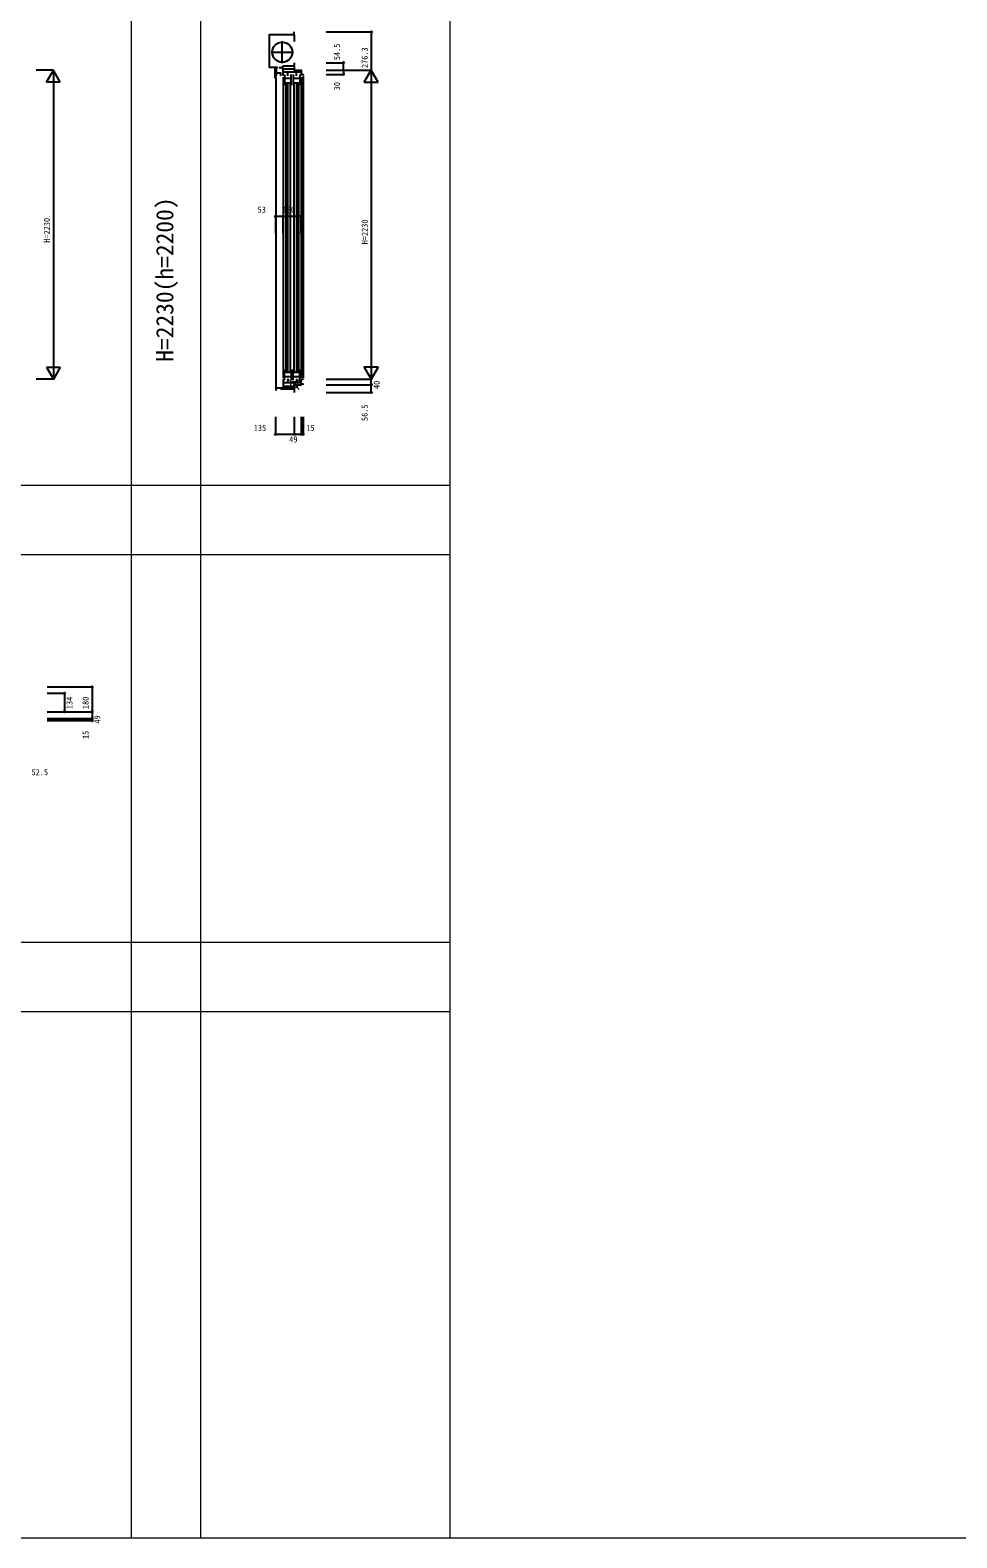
# Model space of a CAD drawing. Units: millimetres, scale not verified. Extents: x -13762 to 13750, y -10012 to 10000.
# Drawn here: x -6381 to 307, y -10000 to 885 of the extents above; entities that cross this region are included whole.
import ezdxf
from ezdxf.enums import TextEntityAlignment as Align

# ---------------------------------------------------------------- set-up
doc = ezdxf.new("R2010")
doc.units = ezdxf.units.MM
doc.header["$LTSCALE"] = 50
for name, color, linetype in [('0-0_0', 3, 'Continuous'), ('0-5_YKK_C1', 4, 'Continuous'), ('0-9_YKK_N1', 2, 'Continuous')]:
    doc.layers.add(name, color=color, linetype=linetype)
doc.layers.add('0-7_YKK_F1', color=7, linetype='Continuous', lineweight=18)
doc.layers.add('0-8_YKK_IN', color=1, linetype='Continuous', lineweight=18)
doc.styles.add('ＭＳ ゴシック', font='')
doc.styles.get('ＭＳ ゴシック').set_extended_font_data('MS Gothic')

msp = doc.modelspace()

# ---------------------------------------------------------------- linework, layer by layer
at = {"layer": '0-5_YKK_C1'}
for p, q in [((-4474.8, 851.6), (-4474.8, 871.6)), ((-4560.8, 645.8), (-4560.8, 804.8)), ((-4474.8, 851.6), (-4474.8, 803.6)), ((-4640.3, 725.3), (-4481.3, 725.3)), ((-4582.8, 613.8), (-4557.7, 613.8)), ((-4557.7, 600.3), (-4557.7, 623.94)), ((-4425.8, 581.3), (-4555.8, 581.3)), ((-4555.8, 546.3), (-4555.8, -1625.7)), ((-4544.1, 563.3), (-4544.1, 487.3)), ((-4520.6, 554.3), (-4520.6, 581.3)), ((-4497.1, 487.3), (-4497.1, 563.3)), ((-4482.1, 563.3), (-4482.1, 487.3)), ((-4458.6, 554.3), (-4458.6, 581.3)), ((-4435.1, 563.3), (-4435.1, 487.3)), ((-4425.8, 546.3), (-4425.8, -1625.7)), ((-4410.8, 555.3), (-4410.8, -1625.7)), ((-4608.8, 542.61), (-4608.8, -1709.2)), ((-4544.1, 538.3), (-4497.1, 538.3)), ((-4544.1, 505.3), (-4497.1, 505.3)), ((-4536.6, 501.3), (-4536.6, -1579.7)), ((-4520.1, -1579.7), (-4520.1, 501.3)), ((-4503.6, 501.3), (-4503.6, -1579.7)), ((-4482.1, 538.3), (-4435.1, 538.3)), ((-4482.1, 505.3), (-4435.1, 505.3)), ((-4474.6, -1579.7), (-4474.6, 501.3)), ((-4458.1, 501.3), (-4458.1, -1579.7)), ((-4441.6, -1579.7), (-4441.6, 501.3)), ((-4544.1, -1641.7), (-4544.1, -1565.7)), ((-4544.1, -1583.7), (-4497.1, -1583.7)), ((-4544.1, -1616.7), (-4497.1, -1616.7)), ((-4520.6, -1631.7), (-4520.6, -1660.7)), ((-4497.1, -1565.7), (-4497.1, -1641.7)), ((-4482.1, -1641.7), (-4482.1, -1565.7)), ((-4482.1, -1583.7), (-4435.1, -1583.7)), ((-4482.1, -1616.7), (-4435.1, -1616.7)), ((-4458.6, -1631.7), (-4458.6, -1660.7)), ((-4435.1, -1641.7), (-4435.1, -1565.7)), ((-4570.8, -1698.2), (-4570.8, -1708.2)), ((-4474.8, -1708.2), (-4570.8, -1708.2)), ((-4425.8, -1660.7), (-4555.8, -1660.7)), ((-4554.8, -1684.7), (-4554.8, -1698.2)), ((-4522.8, -1684.7), (-4522.8, -1698.2)), ((-4474.8, -1704.7), (-4474.79, -1731.2)), ((-4432.1, -1660.7), (-4432.1, -1635.7))]:
    msp.add_line(p, q, dxfattribs=at)
for points in [[(-4474.8, 851.6), (-4654.8, 851.6), (-4654.8, 616.8), (-4608.8, 616.8)], [(-4597.66, 621), (-4597.66, 613.8), (-4613.66, 613.8), (-4613.66, 542.8), (-4606.26, 542.8)], [(-4613.66, 556.8), (-4601.96, 556.8), (-4601.96, 613.8)], [(-4601.96, 577.5), (-4573.66, 577.5), (-4573.66, 555.5)], [(-4474.8, 649.8), (-4474.8, 628.3), (-4478.3, 628.3), (-4478.3, 623.94), (-4557.7, 623.94)], [(-4555.8, 556.3), (-4555.8, 605.3), (-4475.8, 605.3)], [(-4475.8, 625.3), (-4475.8, 595.3), (-4425.8, 595.3), (-4425.8, 556.3)], [(-4410.8, 567.8), (-4410.8, 565.3), (-4425.8, 565.3)], [(-4609.8, -1711.2), (-4604.3, -1711.2), (-4604.3, -1698.2), (-4478.3, -1698.2)], [(-4555.8, -1635.7), (-4555.8, -1684.7), (-4475.8, -1684.7)], [(-4478.3, -1698.2), (-4478.3, -1704.7), (-4474.8, -1704.7)], [(-4475.8, -1704.7), (-4475.8, -1674.7), (-4425.8, -1674.7), (-4425.8, -1635.7)], [(-4432.1, -1635.7), (-4410.8, -1635.7), (-4410.8, -1638.2)], [(-4410.8, -1674.7), (-4410.8, -1670.7), (-4425.8, -1670.7)]]:
    msp.add_lwpolyline(points, dxfattribs=at)
msp.add_circle((-4560.8, 725.3), 72.5, dxfattribs=at)
msp.add_circle((-4560.8, 725.3), 72.5, dxfattribs=at)
at = {"layer": '0-7_YKK_F1'}
for p, q in [((-5649.8, -9999.7), (-5649.8, 9500.3)), ((-5149.8, -9999.7), (-5149.8, 9500.3)), ((-3349.8, -9999.7), (-3349.8, 9500.3)), ((-13749.8, -2399.7), (-3349.8, -2399.7)), ((-13749.8, -2899.7), (-3349.8, -2899.7)), ((-13749.8, -5699.7), (-3349.8, -5699.7)), ((-13749.8, -6199.7), (-3349.8, -6199.7)), ((-13749.8, -9999.7), (13750.2, -9999.7))]:
    msp.add_line(p, q, dxfattribs=at)
at = {"layer": '0-7_YKK_F1', "color": 1}
msp.add_line((-13749.8, -2899.7), (-3349.8, -2899.7), dxfattribs=at)
at = {"layer": '0-8_YKK_IN'}
for p, q in [((-4439.44, -1639.35), (-4510.15, -1710.06)), ((-4439.44, -1710.06), (-4510.15, -1639.35))]:
    msp.add_line(p, q, dxfattribs=at)
msp.add_circle((-4474.8, -1674.7), 25, dxfattribs=at)
at = {"layer": '0-9_YKK_N1'}
for p, q in [((-4244.3, 871.6), (-3919.3, 871.6)), ((-3919.3, 871.6), (-3919.3, 595.3)), ((-6213.3, 595.3), (-6338.3, 595.3)), ((-6263.3, 508.7), (-6213.3, 595.3)), ((-6163.3, 508.7), (-6213.3, 595.3)), ((-4244.3, 649.8), (-4119.3, 649.8)), ((-4244.3, 595.3), (-3919.3, 595.3)), ((-4244.3, 565.3), (-4119.3, 565.3)), ((-4119.3, 595.3), (-4119.3, 649.8)), ((-4119.3, 595.3), (-4119.3, 565.3)), ((-3969.3, 508.7), (-3919.3, 595.3)), ((-3919.3, 595.3), (-3919.3, -1634.7)), ((-3869.3, 508.7), (-3919.3, 595.3)), ((-6163.3, 508.7), (-6263.3, 508.7)), ((-3969.3, 508.7), (-3869.3, 508.7)), ((-4608.8, -583.73), (-4608.8, -458.73)), ((-4608.8, -458.73), (-4555.8, -458.73)), ((-4555.8, -458.73), (-4425.8, -458.73)), ((-4555.8, -583.73), (-4555.8, -458.73)), ((-4425.8, -583.73), (-4425.8, -458.73)), ((-6263.3, -1548.1), (-6163.3, -1548.1)), ((-6263.3, -1548.1), (-6213.3, -1634.7)), ((-6163.3, -1548.1), (-6213.3, -1634.7)), ((-3869.3, -1548.1), (-3919.3, -1634.7)), ((-4244.3, -1634.7), (-3919.3, -1634.7)), ((-4244.3, -1674.7), (-3919.3, -1674.7)), ((-4244.3, -1731.2), (-3919.3, -1731.2)), ((-3919.3, -1674.7), (-3919.3, -1634.7)), ((-3919.3, -1731.2), (-3919.3, -1674.7)), ((-4609.8, -1908.03), (-4609.8, -2033.03)), ((-4474.8, -1908.03), (-4474.8, -2033.03)), ((-4425.8, -1908.03), (-4425.8, -2033.03)), ((-4410.8, -1908.03), (-4410.8, -2033.03)), ((-4609.8, -2033.03), (-4474.8, -2033.03)), ((-4474.8, -2033.03), (-4425.8, -2033.03)), ((-4425.8, -2033.03), (-4410.8, -2033.03)), ((-6258.98, -3856.2), (-5933.98, -3856.2)), ((-5933.98, -3856.2), (-5933.98, -4036.2)), ((-6258.98, -4036.2), (-5933.98, -4036.2)), ((-6258.98, -4085.2), (-5933.98, -4085.2)), ((-6258.98, -4100.2), (-5933.98, -4100.2)), ((-5933.98, -4036.2), (-5933.98, -4085.2)), ((-5933.98, -4085.2), (-5933.98, -4100.2))]:
    msp.add_line(p, q, dxfattribs=at)
for points in [[(-6213.3, 595.3), (-6213.3, -1634.7), (-6338.3, -1634.7)], [(-3869.3, -1548.1), (-3969.3, -1548.1), (-3919.3, -1634.7)], [(-6258.98, -3902.2), (-6133.98, -3902.2), (-6133.98, -4036.2)]]:
    msp.add_lwpolyline(points, dxfattribs=at)
for centre in [(-3919.3, 871.6), (-4119.3, 649.8), (-4119.3, 595.3), (-4119.3, 565.3), (-4608.8, -458.73), (-4555.8, -458.73), (-4425.8, -458.73), (-3919.3, -1674.7), (-3919.3, -1731.2), (-4609.8, -2033.03), (-4474.8, -2033.03), (-4425.8, -2033.03), (-4410.8, -2033.03), (-6133.98, -3902.2), (-5933.98, -3856.2), (-6133.98, -4036.2), (-5933.98, -4036.2), (-5933.98, -4085.2), (-5933.98, -4100.2)]:
    msp.add_circle(centre, 5, dxfattribs=at)

# ---------------------------------------------------------------- texts
at = {"layer": '0-0_0', "style": 'ＭＳ ゴシック'}
msp.add_text('H=2230(h=2200)', height=124.6, rotation=90, dxfattribs=at).set_placement((-5309.85, -1509.79), align=Align.BOTTOM_LEFT)
at = {"layer": '0-9_YKK_N1', "style": 'ＭＳ ゴシック'}
for s, p in [('54.5', (-4131.3, 667.8)), ('276.3', (-3931.3, 611.04)), ('30', (-4131.3, 450.3)), ('H=2230', (-6225.3, -650)), ('H=2230', (-3931.3, -661.77)), ('40', (-3844.64, -1705.92)), ('56.5', (-3931.3, -1937.05)), ('134', (-6061.98, -4016.97)), ('180', (-5945.98, -4016.85)), ('49', (-5861.98, -4121.7)), ('15', (-5945.98, -4232.7))]:
    msp.add_text(s, height=43.99, rotation=90, dxfattribs=at).set_placement(p, align=Align.BOTTOM_LEFT)
for s, p in [('53', (-4739.04, -446.73)), ('130', (-4557.88, -446.73)), ('135', (-4767.17, -2021.03)), ('49', (-4511.3, -2105.03)), ('15', (-4388.3, -2021.03)), ('52.5', (-6371.17, -4507.2))]:
    msp.add_text(s, height=43.99, dxfattribs=at).set_placement(p, align=Align.BOTTOM_LEFT)

doc.saveas('drawing.dxf')
